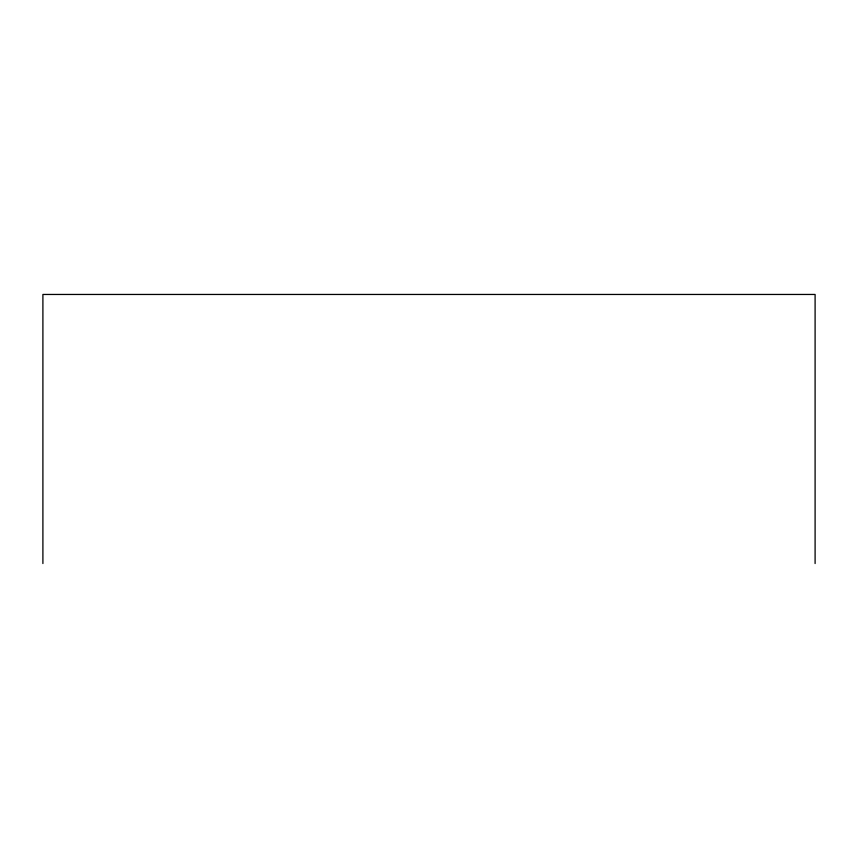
<?xml version="1.0" encoding="UTF-8"?>
<svg xmlns="http://www.w3.org/2000/svg" width="858" height="858" viewBox="0 0 858 858"><rect width="100%" height="100%" fill="white"/><g stroke="black" fill="none" stroke-linecap="round" stroke-linejoin="round"><path stroke-width="1.29" d="M815.1 563.545L815.1 294.455L42.9 294.455L42.9 563.545"/></g></svg>
